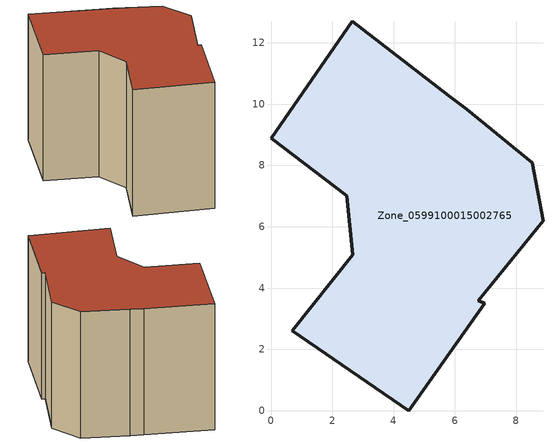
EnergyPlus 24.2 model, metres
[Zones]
Zone_0599100015002765
 floor ground (C_G): 6.39,9.83 8.52,8.08 8.87,6.2 6.76,3.59 6.97,3.5 4.5,0 0.7,2.6 2.67,5.08 2.47,7.02 0,8.88 2.66,12.7 5.8,10.28 z0.98
 wall outside (C_F): 2.66,12.7 0,8.88 2.47,7.02 2.67,5.08 0.7,2.6 4.5,0 6.97,3.5 6.76,3.59 8.87,6.2 8.52,8.08 6.39,9.83 5.8,10.28 2.66,12.7 z0.98:8.99
 roof outside (C_R): 6.39,9.83 5.8,10.28 2.66,12.7 0,8.88 2.47,7.02 2.67,5.08 0.7,2.6 4.5,0 6.97,3.5 6.76,3.59 8.87,6.2 8.52,8.08 z8.99
[BUILDING]
Pand.0599100015002765: North Axis=0; Terrain=City; Loads Convergence Tolerance Value=0.04; Temperature Convergence Tolerance Value=0.4; Solar Distribution=FullExterior; Maximum Number of Warmup Days=25; Minimum Number of Warmup Days=1
[Site:Location]
Rotterdam.The.Hague.AP_ZH_NLD Design_Conditions: Latitude=51.96; Longitude=4.45; Time Zone=1; Elevation=-4.5
[SITE:GROUNDTEMPERATURE:BUILDINGSURFACE]
18, 18, 18, 18, 18, 18, 18, 18, 18, 18, 18, 18
[MATERIAL] Thermal Absorptance=0.9; Solar Absorptance=0.7; Visible Absorptance=0.7
Name | Roughness | Thickness | Conductivity | Density | Specific Heat
G.TI.1975-1991 | MediumSmooth | 0.15 | 0.288461 | 540 | 1210
F.TI.1975-1991 | Rough | 0.3 | 0.230769 | 1920 | 840
R.TI.1975-1991 | MediumRough | 0.2 | 0.153846 | 1500 | 1000
[CONSTRUCTION]
C_G: G.TI.1975-1991
C_F: F.TI.1975-1991
C_R: R.TI.1975-1991
[ZONE]
Zone_0599100015002765: Type=1; Multiplier=1; Ceiling Height=Autocalculate; Volume=Autocalculate; Floor Area=autocalculate; Part of Total Floor Area=Yes
[ZONEINFILTRATION:DESIGNFLOWRATE]
Infil_Zone_0599100015002765: Zone or ZoneList or Space or SpaceList=Zone_0599100015002765; Schedule=AlwaysOn; Design Flow Rate Calculation Method=Flow/Area; Flow Rate per Floor Area=0.003; Constant Term Coefficient=1; Temperature Term Coefficient=0; Velocity Term Coefficient=0; Velocity Squared Term Coefficient=0
[HVACTEMPLATE:ZONE:IDEALLOADSAIRSYSTEM]
Zone_0599100015002765: Maximum Heating Supply Air Temperature=50; Minimum Cooling Supply Air Temperature=13; Maximum Heating Supply Air Humidity Ratio=0.0156; Minimum Cooling Supply Air Humidity Ratio=0.0077; Heating Limit=NoLimit; Cooling Limit=NoLimit; Dehumidification Control Type=ConstantSensibleHeatRatio; Cooling Sensible Heat Ratio=0.7; Dehumidification Setpoint=60; Humidification Control Type=None; Humidification Setpoint=30; Outdoor Air Method=None; Outdoor Air Flow Rate per Person=0.00944; Outdoor Air Flow Rate per Zone Floor Area=0; Outdoor Air Flow Rate per Zone=0; Demand Controlled Ventilation Type=None; Outdoor Air Economizer Type=NoEconomizer; Heat Recovery Type=None; Sensible Heat Recovery Effectiveness=0.7; Latent Heat Recovery Effectiveness=0.65
[ZONECONTROL:THERMOSTAT]
ThermostatControl_Zone_0599100015002765: Zone or ZoneList=Zone_0599100015002765; Control Type Schedule=DualSetpointControlType; Control 1=Thermostat_Zone_0599100015002765; Temperature Difference Between Cutout And Setpoint=0
[THERMOSTATSETPOINT:DUALSETPOINT]
Thermostat_Zone_0599100015002765: Heating Setpoint Temperature Schedule=HeatingSetpoint_Zone_0599100015002765; Cooling Setpoint Temperature Schedule=CoolingSetpoint_Zone_0599100015002765
[SCHEDULE:COMPACT]
HeatingSetpoint_Zone_0599100015002765: Through: 12/31, For: AllDays, Until: 24:00, 21
CoolingSetpoint_Zone_0599100015002765: Through: 12/31, For: AllDays, Until: 24:00, 24
DualSetpointControlType: Through: 12/31, For: AllDays, Until: 24:00, 4
AlwaysOn: Through: 12/31, For: AllDays, Until: 24:00, 1
